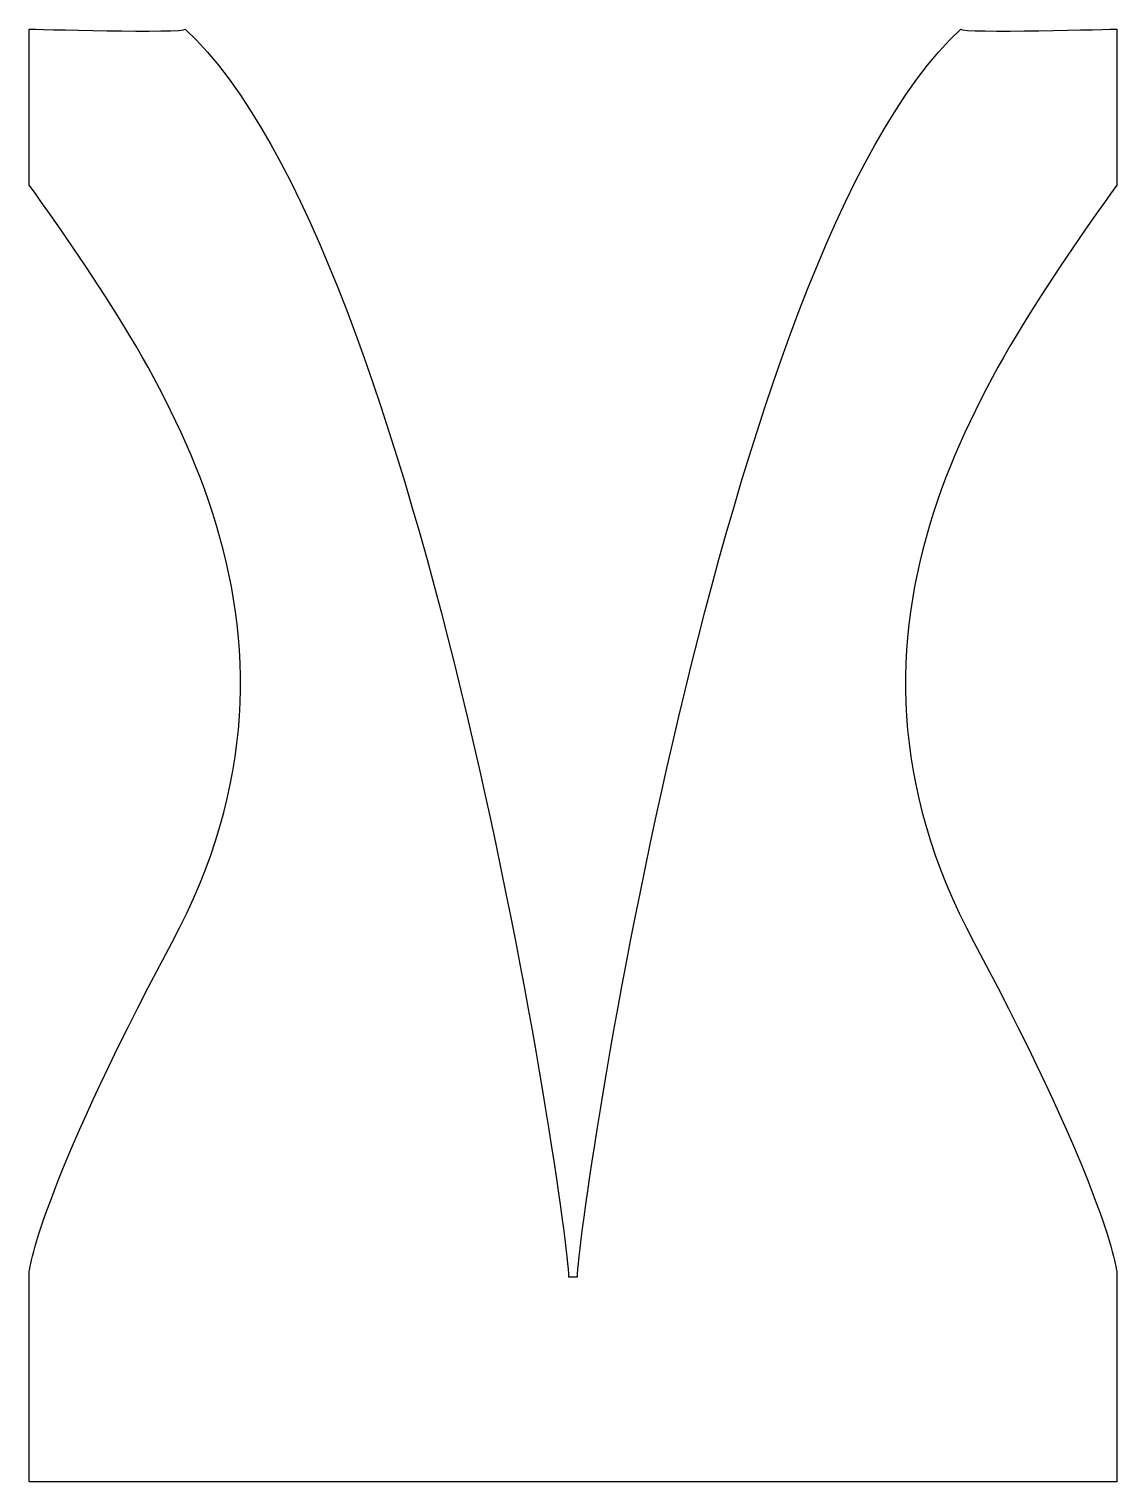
# Model space of a CAD drawing. Header units: centimetres. Extents: x -3.26 to 3.26, y -4.36 to 4.36.
import ezdxf

# ---------------------------------------------------------------- set-up
doc = ezdxf.new("R2010")
doc.units = ezdxf.units.CM
doc.header["$MEASUREMENT"] = 0
doc.layers.add('Camada 1', color=7, linetype='Continuous')

msp = doc.modelspace()

# ---------------------------------------------------------------- linework, layer by layer
at = {"layer": 'Camada 1'}
msp.add_open_spline([(0.00001, -4.3573), (0.00001, -4.3573), (3.26251, -4.3573), (3.26251, -4.3573), (3.26251, -4.3573), (3.26251, -4.3573), (3.26251, -3.10093), (3.26251, -3.10093), (3.26251, -3.10093), (3.26251, -3.10093), (3.20777, -2.61971), (2.40579, -1.12275), (2.40579, -1.12275), (1.38693, 0.77905), (2.48606, 2.32564), (3.26121, 3.42165), (3.26121, 3.42165), (3.26121, 3.42165), (3.26121, 4.3573), (3.26121, 4.3573), (3.26121, 4.3573), (3.26121, 4.3573), (2.32559, 4.33058), (2.32559, 4.3573), (2.32559, 4.3573), (0.88208, 3.0207), (0.02673, -2.80688), (0.02673, -3.12766), (0.02673, -3.12766), (0.02673, -3.12766), (-0.02674, -3.12765), (-0.02674, -3.12765), (-0.02674, -3.12765), (-0.02671, -2.80687), (-0.88208, 3.02071), (-2.32562, 4.3573), (-2.32562, 4.3573), (-2.32562, 4.33058), (-3.26124, 4.3573), (-3.26124, 4.3573), (-3.26124, 4.3573), (-3.26124, 4.3573), (-3.26124, 3.42168), (-3.26124, 3.42168), (-3.26124, 3.42168), (-2.48604, 2.32567), (-1.38691, 0.77907), (-2.40579, -1.12272), (-2.40579, -1.12272), (-3.2078, -2.61971), (-3.26251, -3.10093), (-3.26251, -3.10093), (-3.26251, -3.10093), (-3.26251, -3.10093), (-3.26251, -4.3573), (-3.26251, -4.3573), (-3.26251, -4.3573), (-3.26251, -4.3573), (0.00001, -4.3573), (0.00001, -4.3573)], degree=3, knots=[0, 0, 0, 0, 0.0625, 0.0625, 0.0625, 0.0625, 0.125, 0.125, 0.125, 0.125, 0.1875, 0.1875, 0.1875, 0.1875, 0.25, 0.25, 0.25, 0.25, 0.3125, 0.3125, 0.3125, 0.3125, 0.375, 0.375, 0.375, 0.375, 0.4375, 0.4375, 0.4375, 0.4375, 0.5, 0.5, 0.5, 0.5, 0.5625, 0.5625, 0.5625, 0.5625, 0.625, 0.625, 0.625, 0.625, 0.6875, 0.6875, 0.6875, 0.6875, 0.75, 0.75, 0.75, 0.75, 0.8125, 0.8125, 0.8125, 0.8125, 0.875, 0.875, 0.875, 0.875, 1, 1, 1, 1], dxfattribs=at)

doc.saveas('drawing.dxf')
